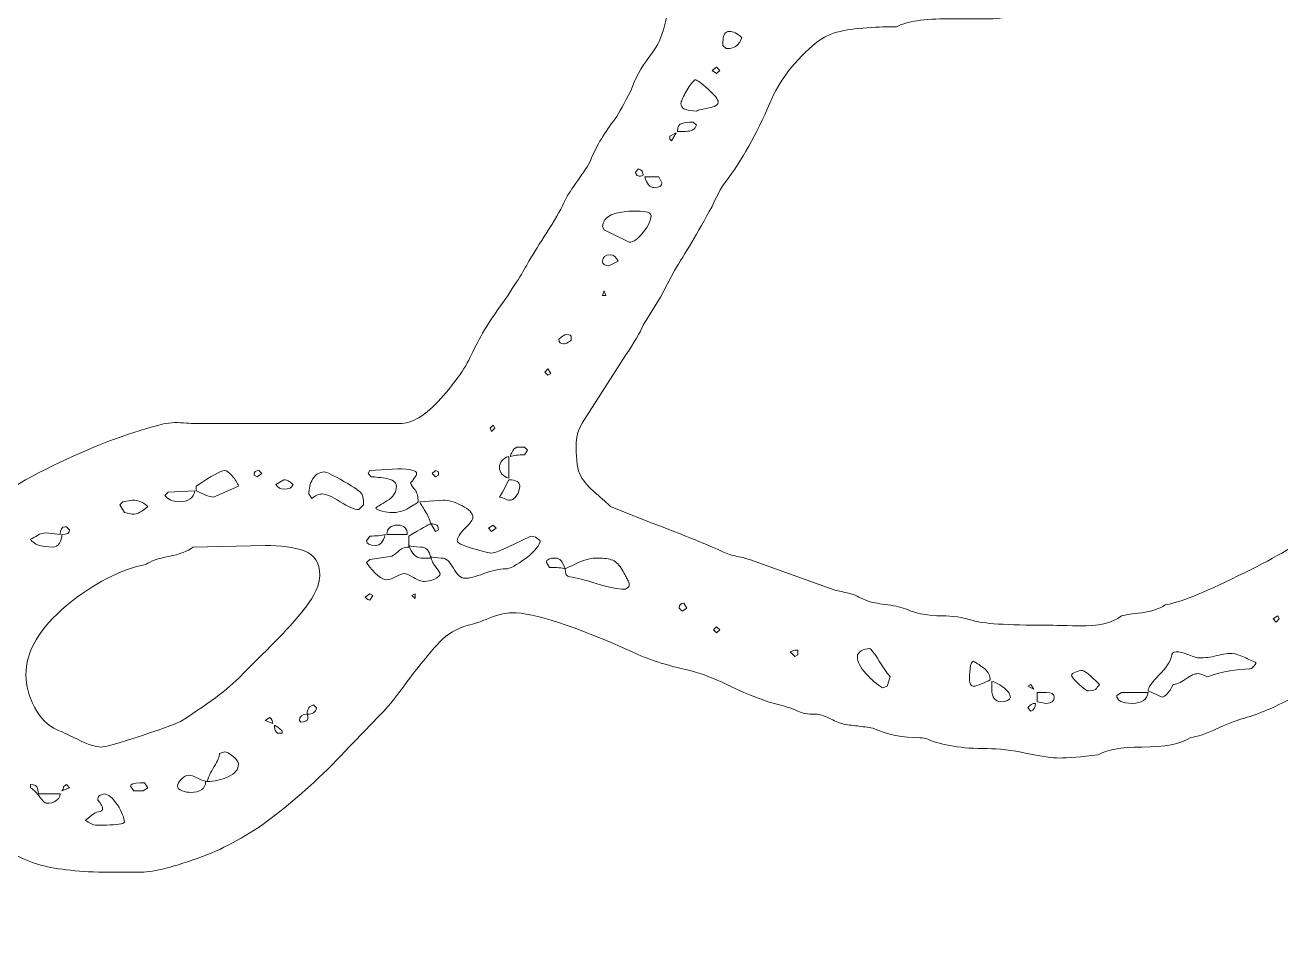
# Model space of a CAD drawing. Extents: x 102 to 840, y -1009 to 255.
# Drawn here: x 177.8 to 302.1, y -463.9 to -373.8 of the extents above; entities that cross this region are included whole.
import ezdxf

# ---------------------------------------------------------------- set-up
doc = ezdxf.new("R2010")
doc.units = 0
doc.header["$MEASUREMENT"] = 0
doc.layers.add('Layer 1', color=7, linetype='Continuous', lineweight=0)

# ---------------------------------------------------------------- blocks, each defined once
blk = doc.blocks.new('Block_1')
at = {"layer": 'Layer 1'}
for points, knots in [([(329.91, -285.47), (329.91, -285.47), (329.91, -297.37), (329.91, -297.37), (329.91, -298.2), (329.86, -298.92), (329.76, -299.54), (329.65, -300.15), (329.45, -300.88), (329.14, -301.7), (328.83, -302.32), (328.65, -303.25), (328.6, -304.48), (328.54, -305.72), (328.36, -306.6), (328.06, -307.11), (327.85, -307.53), (327.75, -307.99), (327.75, -308.5), (327.75, -309.54), (327.38, -310.88), (326.66, -312.52), (325.94, -314.48), (325.58, -315.82), (325.58, -316.54), (325.58, -317.16), (325.09, -318.76), (324.11, -321.34), (323.13, -323.92), (322.33, -325.93), (321.72, -327.37), (318.21, -336.13), (313.98, -343.4), (309.04, -349.17), (308.52, -349.79), (307.96, -350.56), (307.34, -351.49), (306.72, -352.42), (306.15, -353.14), (305.64, -353.65), (304.81, -354.38), (303.68, -355.56), (302.23, -357.21), (300.07, -359.58), (297.65, -361.67), (294.97, -363.47), (292.29, -365.28), (288.94, -367.36), (284.92, -369.73), (284.09, -369.73), (282.44, -370.25), (279.97, -371.28), (277.08, -372.52), (274.87, -373.13), (273.32, -373.13), (273.01, -373.13), (271.64, -373.13), (269.22, -373.13), (266.8, -373.13), (265.07, -373.39), (264.04, -373.91), (263.53, -373.91), (262.7, -373.93), (261.57, -373.99), (260.43, -374.04), (259.4, -374.17), (258.48, -374.37), (257.55, -374.58), (256.78, -374.94), (256.16, -375.45), (253.99, -377.21), (252.45, -379.22), (251.52, -381.48), (250.18, -384.58), (248.74, -387.15), (247.19, -389.21), (246.88, -389.52), (246.42, -390.35), (245.8, -391.69), (245.08, -393.03), (244.41, -394.22), (243.79, -395.24), (243.17, -396.28), (242.6, -397.2), (242.09, -398.03), (242.09, -398.03), (240.7, -400.66), (240.7, -400.66), (240.7, -400.66), (239, -403.44), (239, -403.44), (238.69, -404.16), (238.12, -405.14), (237.29, -406.38), (237.29, -406.38), (233.12, -412.87), (233.12, -412.87), (232.6, -413.59), (232.35, -414.47), (232.35, -415.5), (232.35, -416.84), (232.5, -417.8), (232.81, -418.36), (233.12, -418.93), (233.61, -419.5), (234.28, -420.06), (234.95, -420.63), (235.44, -421.07), (235.75, -421.38), (235.75, -421.38), (239.61, -422.92), (239.61, -422.92), (243.12, -424.26), (245.54, -425.24), (246.88, -425.86), (247.29, -426.06), (247.76, -426.22), (248.27, -426.32), (248.79, -426.42), (249.2, -426.53), (249.51, -426.63), (249.51, -426.63), (257.7, -429.57), (257.7, -429.57), (258.01, -429.67), (258.42, -429.78), (258.94, -429.88), (259.46, -429.98), (259.92, -430.14), (260.33, -430.34), (260.33, -430.34), (261.41, -430.81), (261.41, -430.81), (261.83, -430.91), (262.42, -431.01), (263.19, -431.12), (263.97, -431.22), (264.61, -431.37), (265.13, -431.58), (266.05, -431.99), (267.19, -432.2), (268.53, -432.2), (269.56, -432.2), (270.59, -432.35), (271.62, -432.66), (272.55, -432.97), (274.97, -433.13), (278.89, -433.13), (279.2, -433.13), (280.28, -433.15), (282.13, -433.2), (283.99, -433.25), (285.38, -432.92), (286.31, -432.2), (286.72, -432.1), (287.39, -431.99), (288.32, -431.89), (289.25, -431.79), (290.02, -431.53), (290.64, -431.12), (291.98, -430.91), (294.37, -429.96), (297.83, -428.26), (301.28, -426.56), (303.63, -425.24), (304.86, -424.31), (306, -423.49), (307.18, -423.08), (308.42, -423.08), (309.14, -423.08), (309.71, -423.13), (310.12, -423.23), (311.15, -423.44), (312.13, -424.29), (313.06, -425.78), (313.98, -427.27), (314.45, -428.59), (314.45, -429.72), (314.45, -431.99), (313.37, -433.85), (311.2, -435.29), (310.68, -435.6), (309.55, -436.35), (307.8, -437.53), (306.05, -438.72), (304.37, -439.72), (302.77, -440.55), (301.18, -441.37), (299.66, -441.99), (298.21, -442.4), (297.49, -442.61), (296.64, -442.94), (295.66, -443.41), (294.68, -443.87), (293.83, -444.15), (293.11, -444.26), (292.18, -444.88), (290.58, -445.19), (288.32, -445.19), (286.25, -445.19), (284.81, -445.44), (283.99, -445.96), (282.34, -446.16), (281.05, -446.27), (280.12, -446.27), (279.5, -446.27), (278.45, -446.11), (276.95, -445.81), (275.46, -445.5), (274.14, -445.34), (273.01, -445.34), (270.54, -445.34), (268.58, -445.03), (267.14, -444.41), (266.93, -444.31), (266.67, -444.26), (266.36, -444.26), (264.71, -444.26), (263.17, -443.95), (261.72, -443.33), (261.21, -443.23), (260.69, -443.15), (260.18, -443.1), (259.66, -443.05), (259.15, -442.97), (258.63, -442.87), (258.32, -442.76), (257.91, -442.58), (257.39, -442.33), (256.88, -442.07), (256.41, -441.94), (256, -441.94), (255.28, -441.94), (254.71, -441.84), (254.3, -441.63), (253.58, -441.32), (252.88, -441.09), (252.22, -440.93), (251.54, -440.78), (250.85, -440.55), (250.13, -440.24), (249.51, -440.03), (248.55, -439.62), (247.27, -439), (245.98, -438.38), (244.77, -437.92), (243.63, -437.61), (241.26, -437.09), (239.35, -436.47), (237.91, -435.76), (232.14, -433.18), (228.17, -431.89), (226.01, -431.89), (225.39, -431.89), (224.64, -432.07), (223.76, -432.43), (222.89, -432.79), (222.19, -433.02), (221.68, -433.13), (220.54, -433.44), (219.59, -434), (218.82, -434.83), (218.04, -435.65), (216.99, -436.94), (215.65, -438.69), (214.62, -440.14), (213.84, -441.11), (213.33, -441.63), (212.81, -442.15), (211.4, -443.61), (209.08, -446.04), (206.76, -448.46), (204.46, -450.52), (202.2, -452.22), (199.93, -453.92), (197.66, -455.18), (195.39, -456.01), (192.61, -457.04), (190.6, -457.56), (189.36, -457.56), (189.36, -457.56), (186.12, -457.56), (186.12, -457.56), (183.33, -457.56), (181.09, -457.32), (179.39, -456.86), (177.69, -456.4), (175.81, -455.39), (173.75, -453.85), (173.33, -453.54), (172.71, -453.17), (171.89, -452.76), (171.89, -452.76), (171.12, -451.99), (171.12, -451.99), (169.88, -450.24), (168.95, -448.84), (168.33, -447.82), (167.72, -446.78), (167.25, -445.65), (166.94, -444.41), (166.94, -444.1), (166.76, -443.59), (166.4, -442.87), (166.04, -442.15), (165.86, -441.58), (165.86, -441.17), (165.86, -441.17), (166.02, -435.14), (166.02, -435.14), (166.22, -434.62), (166.43, -434), (166.63, -433.28), (166.84, -432.56), (167.04, -431.94), (167.25, -431.43), (168.18, -428.74), (169.83, -425.96), (172.2, -423.08), (173.95, -421.12), (176.73, -419.21), (180.55, -417.36), (184.36, -415.5), (187.87, -414.16), (191.06, -413.34), (191.68, -413.13), (192.4, -413.05), (193.23, -413.1), (194.05, -413.16), (194.62, -413.18), (194.93, -413.18), (194.93, -413.18), (214.87, -413.18), (214.87, -413.18), (216.11, -413.18), (217.48, -412.36), (218.97, -410.71), (220.46, -409.06), (221.52, -407.51), (222.14, -406.07), (222.86, -404.52), (223.94, -402.77), (225.39, -400.81), (226.63, -398.96), (227.45, -397.62), (227.86, -396.79), (228.38, -395.97), (229, -394.99), (229.72, -393.85), (230.44, -392.72), (230.96, -391.79), (231.26, -391.07), (231.67, -390.35), (232.17, -389.6), (232.73, -388.83), (233.3, -388.06), (233.68, -387.41), (233.89, -386.9), (234.41, -385.66), (235.18, -384.37), (236.21, -383.03), (236.62, -382.41), (237.14, -381.48), (237.76, -380.25), (238.17, -379.11), (238.79, -377.98), (239.61, -376.85), (240.85, -375.4), (241.47, -373.34), (241.47, -370.66), (241.47, -369.63), (240.9, -368.75), (239.77, -368.03), (239.77, -368.03), (236.98, -366.33), (236.98, -366.33), (234.3, -364.99), (232.29, -363.65), (230.96, -362.31), (230.34, -361.69), (229.54, -361.02), (228.56, -360.3), (227.58, -359.58), (226.83, -358.96), (226.32, -358.45), (219.31, -351.02), (213.79, -342.62), (209.77, -333.24), (209.36, -332.73), (208.95, -331.6), (208.54, -329.84), (207.81, -327.78), (207.35, -326.54), (207.14, -326.13), (207.14, -325.31), (206.94, -323.97), (206.53, -322.11), (206.01, -320.56), (205.75, -319.02), (205.75, -317.47), (205.75, -316.54), (205.49, -315.67), (204.98, -314.84), (204.98, -314.84), (204.82, -311.29), (204.82, -311.29), (204.82, -310.26), (205.03, -309.28), (205.44, -308.35), (205.65, -307.83), (205.75, -307.11), (205.75, -306.18), (205.75, -303.92), (206.34, -301.78), (207.53, -299.77), (208.71, -297.76), (210.34, -296.75), (212.4, -296.75), (212.4, -296.75), (213.95, -296.75), (213.95, -296.75), (214.98, -296.75), (216.08, -297.35), (217.27, -298.53), (218.45, -299.72), (219.05, -300.83), (219.05, -301.86), (219.05, -301.86), (219.05, -303.25), (219.05, -303.25), (219.05, -304.28), (218.84, -305.52), (218.43, -306.96), (218.02, -308.4), (217.81, -309.74), (217.81, -310.98), (217.81, -310.98), (217.97, -316.08), (217.97, -316.08), (217.97, -316.39), (218.12, -316.96), (218.43, -317.78), (218.74, -318.61), (218.95, -319.28), (219.05, -319.79), (219.15, -320.41), (219.2, -321.34), (219.2, -322.57), (219.82, -323.3), (220.65, -325.36), (221.68, -328.76), (221.68, -328.76), (222.76, -331.7), (222.76, -331.7), (223.89, -334.28), (226.16, -338.04), (229.56, -342.98), (230.7, -344.63), (232.17, -346.28), (233.97, -347.93), (235.77, -349.58), (236.88, -350.61), (237.29, -351.02), (238.32, -352.06), (239.92, -353.22), (242.09, -354.5), (244.25, -355.79), (245.85, -356.44), (246.88, -356.44), (246.88, -356.44), (247.19, -356.44), (247.19, -356.44), (248.53, -356.03), (249.79, -355.3), (250.98, -354.27), (252.16, -353.24), (253.07, -352.06), (253.68, -350.72), (254.3, -349.58), (255.13, -347.78), (256.16, -345.3), (256.47, -344.68), (257.26, -343.01), (258.55, -340.28), (259.84, -337.55), (261.26, -335.15), (262.81, -333.09), (263.22, -332.37), (263.58, -331.72), (263.89, -331.16), (264.2, -330.59), (264.45, -330.1), (264.66, -329.69), (264.66, -329.69), (266.83, -325.51), (266.83, -325.51), (268.37, -322.32), (269.76, -319.84), (271, -318.09), (271.52, -317.47), (271.93, -316.65), (272.24, -315.62), (272.75, -314.48), (273.78, -312.78), (275.33, -310.51), (275.84, -309.69), (276.31, -308.89), (276.72, -308.12), (277.13, -307.34), (277.6, -306.55), (278.11, -305.72), (278.11, -305.72), (282.13, -299.23), (282.13, -299.23), (290.79, -286.24), (296.87, -278.66), (300.38, -276.5), (301.2, -276.09), (301.92, -275.52), (302.54, -274.8), (303.68, -273.66), (305.14, -272.58), (306.95, -271.55), (308.75, -270.52), (310.33, -270), (311.67, -270), (312.08, -270), (312.64, -269.85), (313.37, -269.54), (314.09, -269.23), (314.65, -269.08), (315.07, -269.08), (315.48, -269.08), (316.05, -269.23), (316.77, -269.54), (317.49, -269.85), (318.06, -270), (318.47, -270), (320.53, -270), (322.72, -271.29), (325.04, -273.87), (327.36, -276.45), (328.62, -278.82), (328.83, -280.98), (329.55, -282.32), (329.91, -283.82), (329.91, -285.47)], [0, 0, 0, 0, 1, 1, 1, 2, 2, 2, 3, 3, 3, 4, 4, 4, 5, 5, 5, 6, 6, 6, 7, 7, 7, 8, 8, 8, 9, 9, 9, 10, 10, 10, 11, 11, 11, 12, 12, 12, 13, 13, 13, 14, 14, 14, 15, 15, 15, 16, 16, 16, 17, 17, 17, 18, 18, 18, 19, 19, 19, 20, 20, 20, 21, 21, 21, 22, 22, 22, 23, 23, 23, 24, 24, 24, 25, 25, 25, 26, 26, 26, 27, 27, 27, 28, 28, 28, 29, 29, 29, 30, 30, 30, 31, 31, 31, 32, 32, 32, 33, 33, 33, 34, 34, 34, 35, 35, 35, 36, 36, 36, 37, 37, 37, 38, 38, 38, 39, 39, 39, 40, 40, 40, 41, 41, 41, 42, 42, 42, 43, 43, 43, 44, 44, 44, 45, 45, 45, 46, 46, 46, 47, 47, 47, 48, 48, 48, 49, 49, 49, 50, 50, 50, 51, 51, 51, 52, 52, 52, 53, 53, 53, 54, 54, 54, 55, 55, 55, 56, 56, 56, 57, 57, 57, 58, 58, 58, 59, 59, 59, 60, 60, 60, 61, 61, 61, 62, 62, 62, 63, 63, 63, 64, 64, 64, 65, 65, 65, 66, 66, 66, 67, 67, 67, 68, 68, 68, 69, 69, 69, 70, 70, 70, 71, 71, 71, 72, 72, 72, 73, 73, 73, 74, 74, 74, 75, 75, 75, 76, 76, 76, 77, 77, 77, 78, 78, 78, 79, 79, 79, 80, 80, 80, 81, 81, 81, 82, 82, 82, 83, 83, 83, 84, 84, 84, 85, 85, 85, 86, 86, 86, 87, 87, 87, 88, 88, 88, 89, 89, 89, 90, 90, 90, 91, 91, 91, 92, 92, 92, 93, 93, 93, 94, 94, 94, 95, 95, 95, 96, 96, 96, 97, 97, 97, 98, 98, 98, 99, 99, 99, 100, 100, 100, 101, 101, 101, 102, 102, 102, 103, 103, 103, 104, 104, 104, 105, 105, 105, 106, 106, 106, 107, 107, 107, 108, 108, 108, 109, 109, 109, 110, 110, 110, 111, 111, 111, 112, 112, 112, 113, 113, 113, 114, 114, 114, 115, 115, 115, 116, 116, 116, 117, 117, 117, 118, 118, 118, 119, 119, 119, 120, 120, 120, 121, 121, 121, 122, 122, 122, 123, 123, 123, 124, 124, 124, 125, 125, 125, 126, 126, 126, 127, 127, 127, 128, 128, 128, 129, 129, 129, 130, 130, 130, 131, 131, 131, 132, 132, 132, 133, 133, 133, 134, 134, 134, 135, 135, 135, 136, 136, 136, 137, 137, 137, 138, 138, 138, 139, 139, 139, 140, 140, 140, 141, 141, 141, 142, 142, 142, 143, 143, 143, 144, 144, 144, 145, 145, 145, 146, 146, 146, 147, 147, 147, 148, 148, 148, 149, 149, 149, 150, 150, 150, 151, 151, 151, 152, 152, 152, 153, 153, 153, 154, 154, 154, 155, 155, 155, 156, 156, 156, 157, 157, 157, 158, 158, 158, 159, 159, 159, 160, 160, 160, 161, 161, 161, 162, 162, 162, 163, 163, 163, 164, 164, 164, 165, 165, 165, 166, 166, 166, 167, 167, 167, 168, 168, 168, 169, 169, 169, 170, 170, 170, 171, 171, 171, 172, 172, 172, 173, 173, 173, 174, 174, 174, 175, 175, 175, 176, 176, 176, 177, 177, 177, 178, 178, 178, 179, 179, 179, 180, 180, 180, 181, 181, 181, 182, 182, 182, 182]), ([(248.74, -374.99), (248.32, -374.58), (247.91, -374.37), (247.5, -374.37), (247.09, -374.37), (246.88, -374.73), (246.88, -375.45), (246.88, -375.45), (246.88, -375.76), (246.88, -375.76), (246.88, -375.76), (247.19, -376.07), (247.19, -376.07), (247.19, -376.07), (247.34, -376.07), (247.34, -376.07), (248.06, -376.07), (248.53, -375.71), (248.74, -374.99)], [0, 0, 0, 0, 1, 1, 1, 2, 2, 2, 3, 3, 3, 4, 4, 4, 5, 5, 5, 6, 6, 6, 6]), ([(246.57, -378.24), (246.57, -378.24), (246.26, -377.93), (246.26, -377.93), (246.26, -377.93), (245.8, -378.24), (245.8, -378.24), (245.8, -378.24), (246.26, -378.55), (246.26, -378.55), (246.26, -378.55), (246.57, -378.24), (246.57, -378.24)], [0, 0, 0, 0, 1, 1, 1, 2, 2, 2, 3, 3, 3, 4, 4, 4, 4]), ([(245.49, -381.95), (246.11, -381.85), (246.42, -381.64), (246.42, -381.33), (246.42, -381.12), (246.08, -380.71), (245.41, -380.09), (244.74, -379.47), (244.3, -379.16), (244.1, -379.16), (243.79, -379.47), (243.5, -379.86), (243.25, -380.32), (242.99, -380.79), (242.81, -381.17), (242.71, -381.48), (242.71, -382), (243.22, -382.26), (244.25, -382.26), (244.46, -382.16), (244.87, -382.05), (245.49, -381.95)], [0, 0, 0, 0, 1, 1, 1, 2, 2, 2, 3, 3, 3, 4, 4, 4, 5, 5, 5, 6, 6, 6, 7, 7, 7, 7]), ([(244.25, -383.65), (244.25, -383.65), (243.94, -383.34), (243.94, -383.34), (243.43, -383.34), (243.07, -383.39), (242.86, -383.49), (242.55, -383.49), (242.4, -383.75), (242.4, -384.27), (242.4, -384.27), (243.17, -384.27), (243.17, -384.27), (243.79, -384.27), (244.15, -384.06), (244.25, -383.65)], [0, 0, 0, 0, 1, 1, 1, 2, 2, 2, 3, 3, 3, 4, 4, 4, 5, 5, 5, 5]), ([(242.24, -384.42), (242.24, -384.42), (241.62, -384.73), (241.62, -384.73), (241.62, -384.73), (241.62, -385.04), (241.62, -385.04), (241.62, -385.04), (241.78, -385.19), (241.78, -385.19), (241.78, -385.19), (242.24, -384.42), (242.24, -384.42)], [0, 0, 0, 0, 1, 1, 1, 2, 2, 2, 3, 3, 3, 4, 4, 4, 4]), ([(238.22, -388.29), (238.32, -388.7), (238.58, -388.8), (239, -388.6), (239, -388.29), (238.84, -388.08), (238.53, -387.98), (238.53, -387.98), (238.22, -388.29), (238.22, -388.29)], [0, 0, 0, 0, 1, 1, 1, 2, 2, 2, 3, 3, 3, 3]), ([(240.85, -389.37), (240.85, -389.37), (240.54, -388.75), (240.54, -388.75), (240.54, -388.75), (239.15, -388.75), (239.15, -388.75), (239.35, -389.47), (239.66, -389.83), (240.08, -389.83), (240.59, -389.83), (240.85, -389.68), (240.85, -389.37)], [0, 0, 0, 0, 1, 1, 1, 2, 2, 2, 3, 3, 3, 4, 4, 4, 4]), ([(239, -394.24), (239.51, -393.57), (239.77, -393.03), (239.77, -392.62), (239.77, -392.31), (239.3, -392.15), (238.38, -392.15), (236.11, -392.15), (234.97, -392.67), (234.97, -393.7), (234.97, -393.7), (235.13, -394.01), (235.13, -394.01), (235.13, -394.01), (237.6, -395.24), (237.6, -395.24), (238.01, -395.24), (238.48, -394.91), (239, -394.24)], [0, 0, 0, 0, 1, 1, 1, 2, 2, 2, 3, 3, 3, 4, 4, 4, 5, 5, 5, 6, 6, 6, 6]), ([(236.52, -397.1), (236.31, -396.69), (236.06, -396.48), (235.75, -396.48), (235.23, -396.48), (234.97, -396.69), (234.97, -397.1), (234.97, -397.41), (235.18, -397.56), (235.59, -397.56), (235.59, -397.56), (236.52, -397.1), (236.52, -397.1)], [0, 0, 0, 0, 1, 1, 1, 2, 2, 2, 3, 3, 3, 4, 4, 4, 4]), ([(235.28, -400.5), (235.28, -400.5), (235.13, -400.04), (235.13, -400.04), (235.13, -400.04), (234.97, -400.5), (234.97, -400.5), (234.97, -400.5), (235.28, -400.5), (235.28, -400.5)], [0, 0, 0, 0, 1, 1, 1, 2, 2, 2, 3, 3, 3, 3]), ([(230.65, -404.83), (230.65, -405.14), (230.8, -405.3), (231.11, -405.3), (231.21, -405.3), (231.37, -405.24), (231.57, -405.14), (231.78, -405.04), (231.88, -404.94), (231.88, -404.83), (231.88, -404.83), (231.88, -404.68), (231.88, -404.68), (231.88, -404.47), (231.73, -404.37), (231.42, -404.37), (231.21, -404.37), (230.96, -404.52), (230.65, -404.83)], [0, 0, 0, 0, 1, 1, 1, 2, 2, 2, 3, 3, 3, 4, 4, 4, 5, 5, 5, 6, 6, 6, 6]), ([(229.25, -408.08), (229.25, -408.08), (229.56, -408.39), (229.56, -408.39), (229.56, -408.39), (229.87, -408.23), (229.87, -408.23), (229.87, -408.23), (229.56, -407.77), (229.56, -407.77), (229.56, -407.77), (229.25, -408.08), (229.25, -408.08)], [0, 0, 0, 0, 1, 1, 1, 2, 2, 2, 3, 3, 3, 4, 4, 4, 4]), ([(223.84, -413.64), (223.84, -413.64), (224, -413.95), (224, -413.95), (224, -413.95), (224.31, -413.64), (224.31, -413.64), (224.31, -413.64), (224.15, -413.34), (224.15, -413.34), (224.15, -413.34), (223.84, -413.64), (223.84, -413.64)], [0, 0, 0, 0, 1, 1, 1, 2, 2, 2, 3, 3, 3, 4, 4, 4, 4]), ([(226.08, -415.89), (225.93, -416.14), (225.85, -416.33), (225.85, -416.43), (226.16, -416.33), (226.63, -416.27), (227.24, -416.27), (227.24, -416.27), (227.55, -415.81), (227.55, -415.81), (227.55, -415.81), (227.24, -415.5), (227.24, -415.5), (227.24, -415.5), (226.63, -415.5), (226.63, -415.5), (226.42, -415.5), (226.24, -415.63), (226.08, -415.89)], [0, 0, 0, 0, 1, 1, 1, 2, 2, 2, 3, 3, 3, 4, 4, 4, 5, 5, 5, 6, 6, 6, 6]), ([(224.77, -417.51), (224.77, -418.03), (225.08, -418.39), (225.7, -418.59), (225.7, -418.59), (225.7, -416.43), (225.7, -416.43), (225.08, -416.64), (224.77, -417), (224.77, -417.51)], [0, 0, 0, 0, 1, 1, 1, 2, 2, 2, 3, 3, 3, 3]), ([(194.77, -419.37), (194.77, -419.37), (194.77, -419.83), (194.77, -419.83), (194.98, -419.93), (195.26, -420.06), (195.62, -420.22), (195.98, -420.37), (196.27, -420.45), (196.48, -420.45), (196.48, -420.45), (198.95, -419.37), (198.95, -419.37), (198.85, -419.06), (198.64, -418.72), (198.33, -418.36), (198.02, -418), (197.76, -417.82), (197.56, -417.82), (197.25, -417.82), (196.32, -418.34), (194.77, -419.37)], [0, 0, 0, 0, 1, 1, 1, 2, 2, 2, 3, 3, 3, 4, 4, 4, 5, 5, 5, 6, 6, 6, 7, 7, 7, 7]), ([(200.49, -418.28), (200.49, -418.28), (200.8, -418.44), (200.8, -418.44), (200.8, -418.44), (201.27, -418.13), (201.27, -418.13), (201.27, -418.13), (200.96, -417.82), (200.96, -417.82), (200.65, -417.82), (200.49, -417.97), (200.49, -418.28)], [0, 0, 0, 0, 1, 1, 1, 2, 2, 2, 3, 3, 3, 4, 4, 4, 4]), ([(211.32, -421.22), (211.32, -420.71), (211.27, -420.35), (211.16, -420.14), (211.06, -419.93), (210.47, -419.52), (209.39, -418.9), (208.3, -418.28), (207.66, -417.97), (207.45, -417.97), (206.94, -417.97), (206.55, -418.21), (206.29, -418.67), (206.03, -419.13), (205.91, -419.62), (205.91, -420.14), (205.91, -420.14), (206.22, -420.6), (206.22, -420.6), (206.53, -420.29), (206.88, -420.14), (207.3, -420.14), (207.61, -420.14), (208.17, -420.4), (209, -420.91), (209.82, -421.43), (210.44, -421.68), (210.85, -421.68), (210.85, -421.68), (211.32, -421.22), (211.32, -421.22)], [0, 0, 0, 0, 1, 1, 1, 2, 2, 2, 3, 3, 3, 4, 4, 4, 5, 5, 5, 6, 6, 6, 7, 7, 7, 8, 8, 8, 9, 9, 9, 10, 10, 10, 10]), ([(211.78, -418.13), (211.78, -418.13), (212.09, -418.44), (212.09, -418.44), (212.3, -418.44), (212.76, -418.49), (213.48, -418.59), (214.2, -418.7), (214.57, -418.95), (214.57, -419.37), (214.57, -419.98), (214.26, -420.47), (213.64, -420.83), (213.02, -421.2), (212.66, -421.43), (212.55, -421.53), (212.55, -421.63), (212.76, -421.74), (213.17, -421.84), (213.58, -421.94), (213.89, -421.99), (214.1, -421.99), (214.72, -421.99), (215.29, -421.84), (215.8, -421.53), (216.32, -421.22), (216.63, -421.02), (216.73, -420.91), (216.73, -420.4), (216.63, -420.01), (216.42, -419.75), (216.21, -419.5), (216.06, -419.26), (215.96, -419.06), (216.06, -418.95), (216.19, -418.8), (216.34, -418.59), (216.5, -418.39), (216.58, -418.23), (216.58, -418.13), (216.58, -417.82), (215.96, -417.66), (214.72, -417.66), (214.72, -417.66), (211.94, -417.82), (211.94, -417.82), (211.94, -417.82), (211.78, -418.13), (211.78, -418.13)], [0, 0, 0, 0, 1, 1, 1, 2, 2, 2, 3, 3, 3, 4, 4, 4, 5, 5, 5, 6, 6, 6, 7, 7, 7, 8, 8, 8, 9, 9, 9, 10, 10, 10, 11, 11, 11, 12, 12, 12, 13, 13, 13, 14, 14, 14, 15, 15, 15, 16, 16, 16, 16]), ([(218.12, -418.13), (218.12, -418.13), (218.43, -418.44), (218.43, -418.44), (218.43, -418.44), (218.74, -418.28), (218.74, -418.28), (218.74, -418.28), (218.74, -417.97), (218.74, -417.97), (218.74, -417.97), (218.43, -417.82), (218.43, -417.82), (218.43, -417.82), (218.12, -418.13), (218.12, -418.13)], [0, 0, 0, 0, 1, 1, 1, 2, 2, 2, 3, 3, 3, 4, 4, 4, 5, 5, 5, 5]), ([(191.68, -420.29), (191.99, -420.71), (192.45, -420.91), (193.07, -420.91), (194, -420.91), (194.52, -420.55), (194.62, -419.83), (194.62, -419.83), (191.99, -419.98), (191.99, -419.98), (191.99, -419.98), (191.68, -420.29), (191.68, -420.29)], [0, 0, 0, 0, 1, 1, 1, 2, 2, 2, 3, 3, 3, 4, 4, 4, 4]), ([(202.66, -419.21), (202.87, -419.52), (203.12, -419.67), (203.43, -419.67), (203.95, -419.67), (204.26, -419.52), (204.36, -419.21), (204.26, -419.11), (204.13, -419.01), (203.97, -418.9), (203.82, -418.8), (203.64, -418.75), (203.43, -418.75), (203.43, -418.75), (202.66, -419.21), (202.66, -419.21)], [0, 0, 0, 0, 1, 1, 1, 2, 2, 2, 3, 3, 3, 4, 4, 4, 5, 5, 5, 5]), ([(224.77, -420.45), (224.87, -420.45), (225.03, -420.5), (225.23, -420.6), (225.44, -420.71), (225.64, -420.76), (225.85, -420.76), (226.06, -420.76), (226.26, -420.6), (226.47, -420.29), (226.68, -419.98), (226.78, -419.67), (226.78, -419.37), (226.78, -418.95), (226.42, -418.75), (225.7, -418.75), (225.7, -418.75), (225.08, -419.98), (225.08, -419.98), (225.08, -419.98), (224.77, -420.45), (224.77, -420.45)], [0, 0, 0, 0, 1, 1, 1, 2, 2, 2, 3, 3, 3, 4, 4, 4, 5, 5, 5, 6, 6, 6, 7, 7, 7, 7]), ([(187.2, -421.22), (187.2, -421.22), (187.66, -421.99), (187.66, -421.99), (187.66, -421.99), (188.43, -422.15), (188.43, -422.15), (188.95, -422.15), (189.46, -421.89), (189.98, -421.38), (189.57, -420.97), (189.05, -420.76), (188.43, -420.76), (188.43, -420.76), (187.51, -420.91), (187.51, -420.91), (187.51, -420.91), (187.2, -421.22), (187.2, -421.22)], [0, 0, 0, 0, 1, 1, 1, 2, 2, 2, 3, 3, 3, 4, 4, 4, 5, 5, 5, 6, 6, 6, 6]), ([(227.4, -426.48), (228.33, -425.76), (228.79, -425.19), (228.79, -424.78), (228.48, -424.47), (228.17, -424.31), (227.86, -424.31), (225.59, -425.45), (224.31, -426.01), (224, -426.01), (223.48, -425.91), (222.78, -425.73), (221.91, -425.47), (221.03, -425.21), (220.6, -424.98), (220.6, -424.78), (220.6, -424.47), (220.85, -424.06), (221.37, -423.54), (221.88, -423.03), (222.14, -422.67), (222.14, -422.46), (222.14, -422.05), (221.78, -421.66), (221.06, -421.3), (220.34, -420.94), (219.72, -420.76), (219.2, -420.76), (219.2, -420.76), (216.88, -420.91), (216.88, -420.91), (216.99, -421.12), (217.17, -421.43), (217.43, -421.84), (217.68, -422.25), (217.86, -422.67), (217.97, -423.08), (217.76, -423.18), (217.04, -423.59), (215.8, -424.31), (215.8, -424.31), (215.8, -425.4), (215.8, -425.4), (215.39, -425.4), (215.03, -425.55), (214.72, -425.86), (214.41, -426.17), (214.15, -426.32), (213.95, -426.32), (213.95, -426.32), (211.94, -426.63), (211.94, -426.63), (211.94, -426.63), (211.63, -426.94), (211.63, -426.94), (212.45, -428.07), (213.12, -428.64), (213.64, -428.64), (213.84, -428.64), (214.13, -428.54), (214.49, -428.33), (214.85, -428.13), (215.13, -428.02), (215.34, -428.02), (215.54, -428.02), (215.85, -428.15), (216.27, -428.41), (216.68, -428.67), (217.04, -428.8), (217.35, -428.8), (217.66, -428.8), (217.99, -428.72), (218.35, -428.56), (218.71, -428.41), (218.89, -428.23), (218.89, -428.02), (218.79, -427.82), (218.64, -427.58), (218.43, -427.33), (218.22, -427.07), (218.07, -426.73), (217.97, -426.32), (218.17, -426.42), (218.53, -426.48), (219.05, -426.48), (219.46, -426.48), (219.85, -426.81), (220.21, -427.48), (220.57, -428.15), (220.96, -428.49), (221.37, -428.49), (221.78, -428.49), (222.4, -428.33), (223.22, -428.02), (224.05, -427.71), (224.77, -427.56), (225.39, -427.56), (225.8, -427.56), (226.47, -427.2), (227.4, -426.48)], [0, 0, 0, 0, 1, 1, 1, 2, 2, 2, 3, 3, 3, 4, 4, 4, 5, 5, 5, 6, 6, 6, 7, 7, 7, 8, 8, 8, 9, 9, 9, 10, 10, 10, 11, 11, 11, 12, 12, 12, 13, 13, 13, 14, 14, 14, 15, 15, 15, 16, 16, 16, 17, 17, 17, 18, 18, 18, 19, 19, 19, 20, 20, 20, 21, 21, 21, 22, 22, 22, 23, 23, 23, 24, 24, 24, 25, 25, 25, 26, 26, 26, 27, 27, 27, 28, 28, 28, 29, 29, 29, 30, 30, 30, 31, 31, 31, 32, 32, 32, 33, 33, 33, 33]), ([(179.08, -424.24), (178.82, -424.39), (178.59, -424.52), (178.38, -424.62), (178.69, -425.14), (179.41, -425.4), (180.55, -425.4), (180.86, -425.4), (181.09, -425.27), (181.24, -425.01), (181.4, -424.75), (181.48, -424.47), (181.48, -424.16), (181.99, -424.16), (182.25, -424), (182.25, -423.69), (182.25, -423.69), (181.94, -423.39), (181.94, -423.39), (181.94, -423.39), (181.79, -423.39), (181.79, -423.39), (181.48, -423.39), (181.32, -423.64), (181.32, -424.16), (181.32, -424.16), (179.93, -424), (179.93, -424), (179.62, -424), (179.34, -424.08), (179.08, -424.24)], [0, 0, 0, 0, 1, 1, 1, 2, 2, 2, 3, 3, 3, 4, 4, 4, 5, 5, 5, 6, 6, 6, 7, 7, 7, 8, 8, 8, 9, 9, 9, 10, 10, 10, 10]), ([(214.72, -423.23), (214, -423.23), (213.64, -423.54), (213.64, -424.16), (213.64, -424.16), (215.65, -424.16), (215.65, -424.16), (215.65, -423.54), (215.34, -423.23), (214.72, -423.23)], [0, 0, 0, 0, 1, 1, 1, 2, 2, 2, 3, 3, 3, 3]), ([(218.43, -423.85), (218.43, -423.85), (217.97, -423.08), (217.97, -423.08), (218.07, -423.08), (218.22, -423.1), (218.43, -423.15), (218.64, -423.21), (218.74, -423.39), (218.74, -423.69), (218.74, -423.69), (218.43, -423.85), (218.43, -423.85)], [0, 0, 0, 0, 1, 1, 1, 2, 2, 2, 3, 3, 3, 4, 4, 4, 4]), ([(223.69, -423.54), (223.69, -423.54), (224, -423.85), (224, -423.85), (224, -423.85), (224.46, -423.54), (224.46, -423.54), (224.46, -423.54), (224.15, -423.23), (224.15, -423.23), (224.15, -423.23), (223.69, -423.54), (223.69, -423.54)], [0, 0, 0, 0, 1, 1, 1, 2, 2, 2, 3, 3, 3, 4, 4, 4, 4]), ([(211.63, -424.78), (211.63, -425.09), (211.94, -425.24), (212.55, -425.24), (212.97, -425.24), (213.28, -424.88), (213.48, -424.16), (213.07, -424.26), (212.55, -424.31), (211.94, -424.31), (211.94, -424.31), (211.63, -424.78), (211.63, -424.78)], [0, 0, 0, 0, 1, 1, 1, 2, 2, 2, 3, 3, 3, 4, 4, 4, 4]), ([(202.2, -435.14), (203.53, -433.8), (204.67, -432.53), (205.6, -431.35), (206.53, -430.16), (206.99, -429.11), (206.99, -428.18), (206.99, -426.94), (206.47, -426.14), (205.44, -425.78), (204.41, -425.42), (203.12, -425.24), (201.58, -425.24), (201.58, -425.24), (194.46, -425.4), (194.46, -425.4), (193.95, -425.81), (193.15, -426.12), (192.07, -426.32), (190.99, -426.53), (190.24, -426.79), (189.83, -427.1), (187.25, -427.61), (184.62, -428.98), (181.94, -431.19), (179.26, -433.41), (177.92, -435.7), (177.92, -438.07), (177.92, -439.1), (178.2, -440.16), (178.77, -441.24), (179.34, -442.33), (180.09, -443.07), (181.01, -443.49), (181.32, -443.59), (181.99, -443.9), (183.02, -444.41), (184.05, -444.93), (184.83, -445.19), (185.34, -445.19), (185.75, -445.19), (187.12, -444.8), (189.44, -444.03), (191.76, -443.25), (193.07, -442.76), (193.38, -442.56), (196.27, -440.7), (198.28, -439.16), (199.41, -437.92), (199.93, -437.4), (200.86, -436.47), (202.2, -435.14)], [0, 0, 0, 0, 1, 1, 1, 2, 2, 2, 3, 3, 3, 4, 4, 4, 5, 5, 5, 6, 6, 6, 7, 7, 7, 8, 8, 8, 9, 9, 9, 10, 10, 10, 11, 11, 11, 12, 12, 12, 13, 13, 13, 14, 14, 14, 15, 15, 15, 16, 16, 16, 17, 17, 17, 17]), ([(215.8, -425.24), (216.01, -425.34), (216.39, -425.4), (216.96, -425.4), (217.53, -425.4), (217.86, -425.76), (217.97, -426.48), (217.97, -426.48), (217.04, -426.48), (217.04, -426.48), (216.52, -426.48), (216.11, -426.06), (215.8, -425.24)], [0, 0, 0, 0, 1, 1, 1, 2, 2, 2, 3, 3, 3, 4, 4, 4, 4]), ([(232.58, -426.94), (231.91, -427.25), (231.47, -427.46), (231.26, -427.56), (231.06, -426.84), (230.75, -426.48), (230.34, -426.48), (229.72, -426.48), (229.41, -426.63), (229.41, -426.94), (229.41, -426.94), (229.72, -427.41), (229.72, -427.41), (230.44, -427.41), (230.96, -427.46), (231.26, -427.56), (231.26, -428.07), (231.42, -428.33), (231.73, -428.33), (232.35, -428.43), (233.25, -428.67), (234.43, -429.03), (235.62, -429.39), (236.52, -429.57), (237.14, -429.57), (237.24, -429.57), (237.4, -429.47), (237.6, -429.26), (237.6, -428.95), (237.55, -428.74), (237.45, -428.64), (237.34, -428.43), (237.16, -428.1), (236.91, -427.64), (236.65, -427.17), (236.34, -426.86), (235.98, -426.71), (235.62, -426.56), (235.13, -426.48), (234.51, -426.48), (233.89, -426.48), (233.25, -426.63), (232.58, -426.94)], [0, 0, 0, 0, 1, 1, 1, 2, 2, 2, 3, 3, 3, 4, 4, 4, 5, 5, 5, 6, 6, 6, 7, 7, 7, 8, 8, 8, 9, 9, 9, 10, 10, 10, 11, 11, 11, 12, 12, 12, 13, 13, 13, 14, 14, 14, 14]), ([(212.25, -430.19), (212.25, -430.19), (211.94, -430.03), (211.94, -430.03), (211.94, -430.03), (211.47, -430.34), (211.47, -430.34), (211.68, -430.55), (211.83, -430.65), (211.94, -430.65), (211.94, -430.65), (212.25, -430.19), (212.25, -430.19)], [0, 0, 0, 0, 1, 1, 1, 2, 2, 2, 3, 3, 3, 4, 4, 4, 4]), ([(216.42, -430.03), (216.42, -430.03), (216.11, -430.19), (216.11, -430.19), (216.11, -430.19), (216.42, -430.5), (216.42, -430.5), (216.42, -430.5), (216.42, -430.03), (216.42, -430.03)], [0, 0, 0, 0, 1, 1, 1, 2, 2, 2, 3, 3, 3, 3]), ([(242.55, -431.43), (242.55, -431.43), (242.86, -431.73), (242.86, -431.73), (242.86, -431.73), (243.32, -431.43), (243.32, -431.43), (243.32, -431.43), (243.02, -430.96), (243.02, -430.96), (242.71, -430.96), (242.55, -431.12), (242.55, -431.43)], [0, 0, 0, 0, 1, 1, 1, 2, 2, 2, 3, 3, 3, 4, 4, 4, 4]), ([(301.31, -432.51), (301.31, -432.51), (301.62, -432.82), (301.62, -432.82), (301.62, -432.82), (301.92, -432.51), (301.92, -432.51), (301.92, -432.51), (301.77, -432.2), (301.77, -432.2), (301.77, -432.2), (301.31, -432.51), (301.31, -432.51)], [0, 0, 0, 0, 1, 1, 1, 2, 2, 2, 3, 3, 3, 4, 4, 4, 4]), ([(245.95, -433.59), (245.95, -433.59), (246.26, -433.9), (246.26, -433.9), (246.26, -433.9), (246.57, -433.59), (246.57, -433.59), (246.57, -433.59), (246.26, -433.28), (246.26, -433.28), (246.26, -433.28), (245.95, -433.59), (245.95, -433.59)], [0, 0, 0, 0, 1, 1, 1, 2, 2, 2, 3, 3, 3, 4, 4, 4, 4]), ([(253.53, -435.76), (253.53, -435.76), (253.99, -436.22), (253.99, -436.22), (253.99, -436.22), (254.3, -436.06), (254.3, -436.06), (254.3, -436.06), (254.3, -435.6), (254.3, -435.6), (254.3, -435.6), (253.99, -435.6), (253.99, -435.6), (253.99, -435.6), (253.53, -435.76), (253.53, -435.76)], [0, 0, 0, 0, 1, 1, 1, 2, 2, 2, 3, 3, 3, 4, 4, 4, 5, 5, 5, 5]), ([(260.56, -435.68), (260.31, -435.83), (260.18, -436.01), (260.18, -436.22), (260.18, -436.73), (260.46, -437.3), (261.03, -437.92), (261.59, -438.54), (262.13, -439), (262.65, -439.31), (262.65, -439.31), (263.12, -439.16), (263.12, -439.16), (263.12, -439.16), (263.43, -438.23), (263.43, -438.23), (263.22, -438.02), (262.86, -437.51), (262.34, -436.68), (261.83, -435.86), (261.52, -435.45), (261.41, -435.45), (261.11, -435.45), (260.82, -435.52), (260.56, -435.68)], [0, 0, 0, 0, 1, 1, 1, 2, 2, 2, 3, 3, 3, 4, 4, 4, 5, 5, 5, 6, 6, 6, 7, 7, 7, 8, 8, 8, 8]), ([(290.02, -438.07), (289.3, -438.79), (288.94, -439.31), (288.94, -439.62), (288.94, -439.62), (290.33, -440.24), (290.33, -440.24), (290.64, -440.24), (291, -439.83), (291.41, -439), (291.72, -439), (292.13, -438.82), (292.65, -438.46), (293.16, -438.1), (293.58, -437.92), (293.88, -437.92), (294.09, -437.92), (294.4, -438.02), (294.81, -438.23), (296.36, -437.71), (297.75, -437.46), (298.99, -437.46), (299.09, -437.46), (299.22, -437.38), (299.37, -437.22), (299.53, -437.07), (299.61, -436.94), (299.61, -436.84), (299.4, -436.73), (299.06, -436.58), (298.6, -436.37), (298.14, -436.17), (297.75, -436.01), (297.44, -435.91), (296.92, -435.91), (296.36, -435.99), (295.74, -436.14), (295.12, -436.3), (294.55, -436.37), (294.04, -436.37), (293.83, -436.37), (293.47, -436.27), (292.96, -436.06), (292.44, -435.86), (292.03, -435.76), (291.72, -435.76), (291.41, -435.76), (291.26, -435.91), (291.26, -436.22), (291.15, -436.73), (290.74, -437.35), (290.02, -438.07)], [0, 0, 0, 0, 1, 1, 1, 2, 2, 2, 3, 3, 3, 4, 4, 4, 5, 5, 5, 6, 6, 6, 7, 7, 7, 8, 8, 8, 9, 9, 9, 10, 10, 10, 11, 11, 11, 12, 12, 12, 13, 13, 13, 14, 14, 14, 15, 15, 15, 16, 16, 16, 17, 17, 17, 17]), ([(271.62, -439.16), (271.82, -439.16), (272.11, -439.08), (272.47, -438.93), (272.83, -438.77), (273.11, -438.64), (273.32, -438.54), (273.32, -438.13), (273.14, -437.77), (272.78, -437.46), (272.42, -437.15), (272.03, -436.89), (271.62, -436.68), (271.41, -436.89), (271.31, -437.25), (271.31, -437.77), (271.21, -438.69), (271.31, -439.16), (271.62, -439.16)], [0, 0, 0, 0, 1, 1, 1, 2, 2, 2, 3, 3, 3, 4, 4, 4, 5, 5, 5, 6, 6, 6, 6]), ([(281.75, -437.77), (281.49, -437.87), (281.36, -437.97), (281.36, -438.07), (281.36, -438.18), (281.54, -438.41), (281.9, -438.77), (282.26, -439.13), (282.6, -439.41), (282.91, -439.62), (282.91, -439.62), (283.06, -439.62), (283.06, -439.62), (283.47, -439.62), (283.73, -439.54), (283.83, -439.39), (283.94, -439.23), (284.04, -439.1), (284.14, -439), (283.22, -438.07), (282.65, -437.61), (282.44, -437.61), (282.24, -437.61), (282, -437.66), (281.75, -437.77)], [0, 0, 0, 0, 1, 1, 1, 2, 2, 2, 3, 3, 3, 4, 4, 4, 5, 5, 5, 6, 6, 6, 7, 7, 7, 8, 8, 8, 8]), ([(275.18, -439.78), (274.56, -439.16), (273.99, -438.79), (273.48, -438.69), (273.48, -438.69), (273.48, -439.47), (273.48, -439.47), (273.48, -440.29), (273.78, -440.7), (274.4, -440.7), (274.92, -440.7), (275.23, -440.55), (275.33, -440.24), (275.33, -440.24), (275.18, -439.78), (275.18, -439.78)], [0, 0, 0, 0, 1, 1, 1, 2, 2, 2, 3, 3, 3, 4, 4, 4, 5, 5, 5, 5]), ([(277.03, -439.16), (277.03, -439.16), (277.65, -439.47), (277.65, -439.47), (277.65, -439.47), (277.34, -439), (277.34, -439), (277.34, -439), (277.03, -439.16), (277.03, -439.16)], [0, 0, 0, 0, 1, 1, 1, 2, 2, 2, 3, 3, 3, 3]), ([(278.89, -439.78), (278.37, -439.78), (278.06, -439.78), (277.96, -439.78), (277.96, -439.78), (277.96, -440.7), (277.96, -440.7), (277.96, -440.7), (278.89, -440.86), (278.89, -440.86), (279.4, -440.86), (279.66, -440.65), (279.66, -440.24), (279.66, -439.93), (279.4, -439.78), (278.89, -439.78)], [0, 0, 0, 0, 1, 1, 1, 2, 2, 2, 3, 3, 3, 4, 4, 4, 5, 5, 5, 5]), ([(285.84, -440.08), (285.84, -440.6), (286.36, -440.86), (287.39, -440.86), (288.32, -440.86), (288.83, -440.49), (288.94, -439.78), (288.94, -439.78), (286.31, -439.78), (286.31, -439.78), (286.31, -439.78), (285.84, -440.08), (285.84, -440.08)], [0, 0, 0, 0, 1, 1, 1, 2, 2, 2, 3, 3, 3, 4, 4, 4, 4]), ([(206.68, -441.32), (206.68, -441.32), (206.37, -441.01), (206.37, -441.01), (205.96, -441.11), (205.75, -441.42), (205.75, -441.94), (205.24, -441.94), (204.98, -442.15), (204.98, -442.56), (204.98, -442.56), (205.13, -442.71), (205.13, -442.71), (205.75, -442.71), (205.96, -442.45), (205.75, -441.94), (206.27, -441.94), (206.58, -441.73), (206.68, -441.32)], [0, 0, 0, 0, 1, 1, 1, 2, 2, 2, 3, 3, 3, 4, 4, 4, 5, 5, 5, 6, 6, 6, 6]), ([(277.03, -441.32), (277.03, -441.32), (277.34, -441.63), (277.34, -441.63), (277.65, -441.53), (277.8, -441.27), (277.8, -440.86), (277.5, -440.86), (277.24, -441.01), (277.03, -441.32)], [0, 0, 0, 0, 1, 1, 1, 2, 2, 2, 3, 3, 3, 3]), ([(202.35, -442.87), (202.35, -442.66), (202.25, -442.45), (202.04, -442.25), (202.04, -442.25), (201.58, -442.56), (201.58, -442.56), (201.58, -442.56), (202.35, -442.87), (202.35, -442.87)], [0, 0, 0, 0, 1, 1, 1, 2, 2, 2, 3, 3, 3, 3]), ([(203.28, -443.64), (203.28, -443.54), (203.02, -443.33), (202.5, -443.02), (202.5, -443.43), (202.61, -443.69), (202.81, -443.8), (202.81, -443.8), (203.28, -443.8), (203.28, -443.8), (203.28, -443.8), (203.28, -443.64), (203.28, -443.64)], [0, 0, 0, 0, 1, 1, 1, 2, 2, 2, 3, 3, 3, 4, 4, 4, 4]), ([(197.94, -448.12), (198.61, -447.82), (198.95, -447.4), (198.95, -446.89), (198.95, -446.68), (198.77, -446.42), (198.41, -446.11), (198.05, -445.81), (197.76, -445.65), (197.56, -445.65), (197.56, -445.65), (197.09, -445.81), (197.09, -445.81), (197.09, -446.11), (196.91, -446.55), (196.55, -447.12), (196.19, -447.68), (195.96, -448.18), (195.86, -448.59), (196.58, -448.59), (197.27, -448.43), (197.94, -448.12)], [0, 0, 0, 0, 1, 1, 1, 2, 2, 2, 3, 3, 3, 4, 4, 4, 5, 5, 5, 6, 6, 6, 7, 7, 7, 7]), ([(195.7, -448.59), (195.7, -448.59), (195.86, -448.59), (195.86, -448.59), (195.65, -448.59), (195.34, -448.48), (194.93, -448.28), (194.52, -448.07), (194.21, -447.97), (194, -447.97), (193.79, -447.97), (193.56, -448.1), (193.31, -448.36), (193.05, -448.61), (192.92, -448.84), (192.92, -449.05), (192.92, -449.26), (193.07, -449.41), (193.38, -449.52), (193.69, -449.62), (193.95, -449.67), (194.16, -449.67), (195.19, -449.67), (195.7, -449.31), (195.7, -448.59)], [0, 0, 0, 0, 1, 1, 1, 2, 2, 2, 3, 3, 3, 4, 4, 4, 5, 5, 5, 6, 6, 6, 7, 7, 7, 8, 8, 8, 8]), ([(181.32, -449.83), (181.32, -449.83), (179.16, -449.83), (179.16, -449.83), (179.16, -449.72), (179.13, -449.54), (179.08, -449.28), (179.03, -449.03), (178.8, -448.9), (178.38, -448.9), (178.38, -448.9), (178.38, -449.21), (178.38, -449.21), (178.69, -449.41), (179, -449.72), (179.31, -450.13), (179.62, -450.54), (179.83, -450.75), (179.93, -450.75), (180.75, -450.75), (181.22, -450.44), (181.32, -449.83)], [0, 0, 0, 0, 1, 1, 1, 2, 2, 2, 3, 3, 3, 4, 4, 4, 5, 5, 5, 6, 6, 6, 7, 7, 7, 7]), ([(182.25, -449.21), (182.25, -449.21), (181.94, -448.9), (181.94, -448.9), (181.73, -449), (181.63, -449.1), (181.63, -449.21), (181.63, -449.31), (181.58, -449.41), (181.48, -449.52), (181.48, -449.52), (182.25, -449.21), (182.25, -449.21)], [0, 0, 0, 0, 1, 1, 1, 2, 2, 2, 3, 3, 3, 4, 4, 4, 4]), ([(189.98, -449.21), (189.98, -449.21), (189.67, -448.74), (189.67, -448.74), (189.67, -448.74), (189.21, -448.74), (189.21, -448.74), (188.59, -448.74), (188.28, -448.84), (188.28, -449.05), (188.28, -449.05), (188.59, -449.52), (188.59, -449.52), (188.59, -449.52), (189.52, -449.52), (189.52, -449.52), (189.52, -449.52), (189.98, -449.21), (189.98, -449.21)], [0, 0, 0, 0, 1, 1, 1, 2, 2, 2, 3, 3, 3, 4, 4, 4, 5, 5, 5, 6, 6, 6, 6]), ([(187.66, -452.61), (187.66, -452.2), (187.43, -451.63), (186.97, -450.91), (186.5, -450.19), (186.06, -449.83), (185.65, -449.83), (185.65, -449.83), (185.19, -449.98), (185.19, -449.98), (185.08, -450.08), (185.03, -450.24), (185.03, -450.44), (185.13, -450.54), (185.24, -450.68), (185.34, -450.83), (185.44, -450.98), (185.5, -451.16), (185.5, -451.37), (185.5, -451.47), (185.37, -451.55), (185.11, -451.6), (184.85, -451.65), (184.67, -451.73), (184.57, -451.83), (184.57, -451.83), (183.8, -452.45), (183.8, -452.45), (184, -452.56), (184.18, -452.66), (184.34, -452.76), (184.49, -452.86), (184.72, -452.92), (185.03, -452.92), (186.27, -452.92), (187.09, -452.86), (187.51, -452.76), (187.51, -452.76), (187.66, -452.61), (187.66, -452.61)], [0, 0, 0, 0, 1, 1, 1, 2, 2, 2, 3, 3, 3, 4, 4, 4, 5, 5, 5, 6, 6, 6, 7, 7, 7, 8, 8, 8, 9, 9, 9, 10, 10, 10, 11, 11, 11, 12, 12, 12, 13, 13, 13, 13])]:
    blk.add_open_spline(points, degree=3, knots=knots, dxfattribs=at)
blk = doc.blocks.new('Block_0')
at = {"layer": 'Layer 1'}
blk.add_blockref('Block_1', (0, 0), dxfattribs=at)

msp = doc.modelspace()

# ---------------------------------------------------------------- linework, layer by layer
at = {"layer": 'Layer 1', "color": 13, "lineweight": 35, "true_color": 0xcc6053}
msp.add_open_spline([(653.52, 255.03), (653.52, 255.03), (284.62, 255.03), (284.62, 255.03), (284.62, 255.03), (101.73, -4.58), (101.73, -4.58), (101.73, -4.58), (101.73, -1009.15), (101.73, -1009.15), (101.73, -1009.15), (840.42, -1009.15), (840.42, -1009.15), (840.42, -1009.15), (840.42, -4.81), (840.42, -4.81), (840.42, -4.81), (653.52, 255.03), (653.52, 255.03)], degree=3, knots=[0, 0, 0, 0, 1, 1, 1, 2, 2, 2, 3, 3, 3, 4, 4, 4, 5, 5, 5, 6, 6, 6, 6], dxfattribs=at)

# ---------------------------------------------------------------- block references
at = {"layer": 'Layer 1'}
msp.add_blockref('Block_0', (0, 0), dxfattribs=at)

doc.saveas('drawing.dxf')
